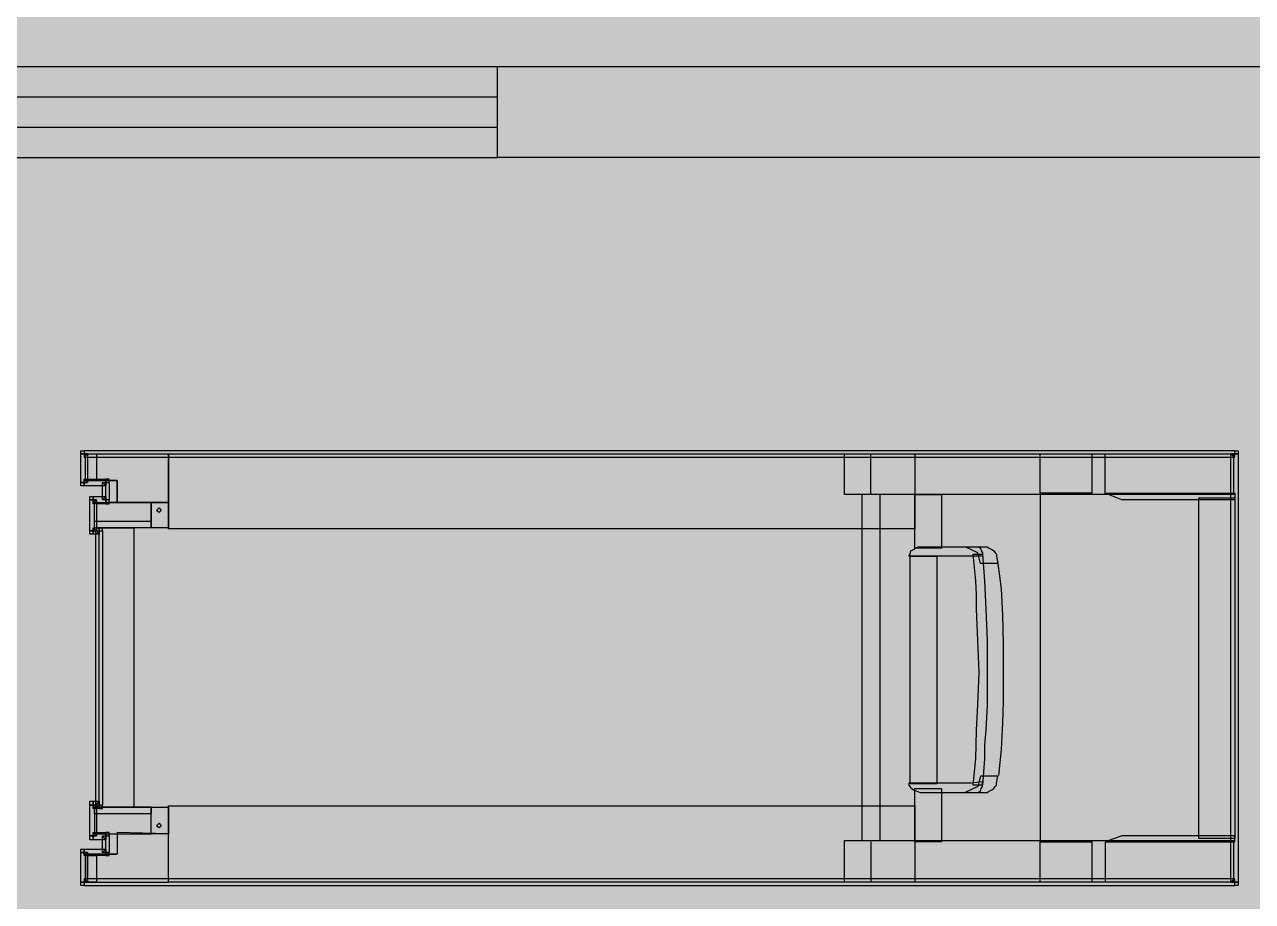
# Model space of a CAD drawing. Header units: centimetres. Extents: x 0 to 1099704, y -139216 to 99734.
# Drawn here: x 909479.4 to 909682.9, y 10668.7 to 10814 of the extents above; entities that cross this region are included whole.
import ezdxf

# ---------------------------------------------------------------- set-up
doc = ezdxf.new("R2010")
doc.units = ezdxf.units.CM
doc.header["$LTSCALE"] = 4
for name, color, linetype in [('0.1', 1, 'Continuous'), ('0.2', 2, 'Continuous'), ('0.4', 4, 'Continuous'), ('0.6', 6, 'Continuous')]:
    doc.layers.add(name, color=color, linetype=linetype)

msp = doc.modelspace()

# ---------------------------------------------------------------- hatches: boundary and pattern name
at = {"layer": '0.2', "true_color": 0x000000}
h = msp.add_hatch(color=18, dxfattribs=at)
h.dxf.hatch_style = 1
h.paths.add_polyline_path([(912810.235, 12513.013), (912285.235, 12513.013), (912285.235, 12498.013), (912420.235, 12498.013), (912420.235, 12138.013), (912410.235, 12138.013), (912410.235, 12123.013), (912420.235, 12123.013), (912435.235, 12123.013), (912435.235, 12283.013), (912445.235, 12283.013), (912445.235, 12298.013), (912435.235, 12298.013), (912435.235, 12498.013), (912795.235, 12498.013), (912795.235, 12443.013), (912810.235, 12443.013)])
h.paths.add_polyline_path([(912810.235, 12298.013), (912810.235, 12353.013), (912795.235, 12353.013), (912795.235, 12298.013), (912565.235, 12298.013), (912565.235, 12283.013), (912795.235, 12283.013), (912795.235, 12148.013), (912810.235, 12148.013)], flags=17)
h.paths.add_polyline_path([(912810.235, 11968.013), (912795.235, 11968.013), (912795.235, 11833.013), (912435.235, 11833.013), (912435.235, 12003.013), (912420.235, 12003.013), (912420.235, 11833.013), (912420.235, 11818.013), (912435.235, 11818.013), (912795.235, 11818.013), (912795.47, 11791.695), (912810.549, 11791.695), (912810.235, 11833.013)])
h.paths.add_polyline_path([(912810.549, 11791.695), (912795.47, 11791.695), (912795.998, 11732.519), (912810.998, 11732.519)])
h.paths.add_polyline_path([(909770.235, 9892.013), (909715.235, 9892.013), (909715.235, 10252.013), (909915.235, 10252.013), (909915.235, 10242.013), (909930.235, 10242.013), (909930.235, 10252.013), (909940.235, 10252.013), (910250.235, 10252.013), (910250.235, 10267.013), (909940.235, 10267.013), (909715.235, 10267.013), (909715.235, 10417.013), (909940.235, 10417.013), (910250.235, 10417.013), (910250.235, 10432.013), (909940.235, 10432.013), (909930.235, 10432.013), (909930.235, 10442.013), (909915.235, 10442.013), (909915.235, 10432.013), (909715.235, 10432.013), (909715.235, 10792.013), (909770.235, 10792.013), (909770.235, 10807.013), (909700.235, 10807.013), (909557.735, 10807.013), (909557.735, 10792.013), (909700.235, 10792.013), (909700.235, 9892.013), (909637.735, 9892.013), (909637.735, 9877.013), (909715.235, 9877.013), (909770.235, 9877.013)])
at = {"layer": '0.4', "true_color": 0xf8f3ec}
h = msp.add_hatch(color=7, dxfattribs=at)
h.dxf.hatch_style = 1
h.paths.add_polyline_path([(917643.755, 6257.497), (917643.755, 15479.046), (896254.948, 15479.046), (896254.948, 6257.497)])
at = {"layer": '0.6'}
h = msp.add_hatch(dxfattribs=at)
h.set_pattern_fill('AR-SAND', color=4, scale=8)
h.set_pattern_definition([(37.5, (221325.4, -35669.3), (-12.80025, 391.53059), [0, -308.864, 0, -345.44, 0, -330.2]), (7.5, (221325.4, -35669.3), (359.61863, 573.4601), [0, -166.624, 0, -278.384, 0, -106.68]), (327.5, (221075.45, -35669.3), (632.7939, 1.14975), [0, -101.6, 0, -365.76, 0, -477.52]), (317.5, (221075.45, -35669.3), (610.84516, 178.34346), [0, -50.8, 0, -239.776, 0, -274.32])])
h.paths.add_polyline_path([(903584.511, 10375.234), (903584.511, 10225.234), (903583.995, 9710.251), (904640.226, 9713.138), (904640.226, 10028.138), (904640.226, 11551.556), (902349.002, 11551.556), (902349.002, 12541.477), (906584.002, 12541.477), (906584.002, 12151.477), (907978.235, 12151.477), (907978.235, 12513.013), (912810.235, 12513.013), (912810.235, 10275.21), (913083.573, 10275.21), (913921.503, 12691.477), (900921.063, 12691.477), (900539.177, 9701.927), (900981.309, 9703.136), (900979.927, 10208.62), (900979.927, 11518.62), (901964.927, 11518.62), (901964.927, 11188.62), (903019.927, 11188.62), (903019.927, 10375.234)])
h.paths.add_polyline_path([(911590.235, 10807.013), (911590.235, 11583.013), (909443.235, 11583.013), (909443.235, 11881.48), (909238.235, 11881.48), (909238.235, 10807.013)], flags=17)
h.paths.add_polyline_path([(908008.235, 10807.013), (908008.235, 11881.48), (906584.002, 11881.48), (906584.002, 11551.556), (905397.002, 11551.556), (905397.002, 11336.556), (905397.002, 10807.013)], flags=17)
h.paths.add_polyline_path([(903464.242, 10805.684), (904140.693, 10805.684), (904140.693, 10928.945), (903464.242, 10928.945)], flags=16)
h.paths.add_polyline_path([(904638.946, 10940.069), (904638.946, 11236.763), (904586.12, 11236.763), (904586.12, 10940.069)], flags=16)
h.paths.add_polyline_path([(910179.898, 11095.816), (910856.349, 11095.816), (910856.349, 11219.078), (910179.898, 11219.078)], flags=16)
h.paths.add_polyline_path([(906482.432, 11164.363), (907158.883, 11164.363), (907158.883, 11287.625), (906482.432, 11287.625)], flags=16)
h.paths.add_polyline_path([(905458.717, 10940.069), (905458.717, 11236.763), (905405.891, 11236.763), (905405.891, 10940.069)], flags=16)

# ---------------------------------------------------------------- linework, layer by layer
at = {"layer": '0.1'}
for p, q in [((909557.735, 10807.013), (909357.735, 10807.013)), ((909357.735, 10792.013), (909557.735, 10792.013))]:
    msp.add_line(p, q, dxfattribs=at)
at = {"layer": '0.2'}
for p, q in [((909557.735, 10802.013), (909357.735, 10802.013)), ((909357.735, 10797.013), (909557.735, 10797.013)), ((909488.665, 10742.842), (909488.665, 10743.393)), ((909488.665, 10743.393), (909489.216, 10743.393)), ((909489.766, 10742.842), (909488.665, 10742.842)), ((909488.665, 10742.842), (909489.766, 10742.842)), ((909488.665, 10738.11), (909488.665, 10742.842)), ((909489.216, 10743.393), (909489.216, 10742.292)), ((909489.216, 10743.393), (909489.216, 10742.292)), ((909581.005, 10743.393), (909489.216, 10743.393)), ((909489.216, 10742.292), (909489.766, 10742.842)), ((909489.436, 10738.44), (909489.436, 10742.842)), ((909489.436, 10742.842), (909503.193, 10742.842)), ((909489.436, 10738.44), (909489.436, 10742.842)), ((909489.436, 10742.842), (909503.193, 10742.842)), ((909489.436, 10742.842), (909491.307, 10742.842)), ((909489.436, 10738.44), (909489.436, 10742.842)), ((909489.436, 10742.842), (909491.307, 10742.842)), ((909489.436, 10738.44), (909489.436, 10742.842)), ((909489.766, 10742.842), (909489.766, 10738.11)), ((909491.307, 10742.842), (909491.307, 10738.44)), ((909491.307, 10742.842), (909491.307, 10738.44)), ((909503.193, 10742.842), (909503.193, 10734.808)), ((909503.193, 10742.842), (909503.193, 10734.808)), ((909503.193, 10742.842), (909626.9, 10742.842)), ((909503.193, 10730.406), (909503.193, 10742.842)), ((909503.193, 10742.842), (909626.9, 10742.842)), ((909503.193, 10730.406), (909503.193, 10742.842)), ((909679.928, 10743.393), (909581.005, 10743.393)), ((909615.233, 10742.842), (909679.708, 10742.842)), ((909615.233, 10736.129), (909615.233, 10742.842)), ((909615.233, 10742.842), (909679.708, 10742.842)), ((909615.233, 10736.129), (909615.233, 10742.842)), ((909619.636, 10736.129), (909619.636, 10742.842)), ((909626.9, 10742.842), (909626.9, 10730.406)), ((909626.9, 10742.842), (909626.9, 10730.406)), ((909647.701, 10742.842), (909656.265, 10742.842)), ((909647.701, 10736.349), (909647.701, 10742.842)), ((909647.701, 10742.842), (909656.265, 10742.842)), ((909647.701, 10736.349), (909647.701, 10742.842)), ((909656.265, 10742.842), (909656.265, 10736.349)), ((909656.265, 10742.842), (909656.265, 10736.349)), ((909658.467, 10736.349), (909658.467, 10742.842)), ((909679.268, 10742.842), (909680.478, 10742.842)), ((909679.268, 10671.842), (909679.268, 10742.842)), ((909680.478, 10742.842), (909679.268, 10742.842)), ((909679.268, 10742.842), (909679.928, 10742.292)), ((909679.708, 10742.842), (909679.708, 10736.129)), ((909679.708, 10742.842), (909679.708, 10736.129)), ((909679.928, 10743.393), (909680.478, 10743.393)), ((909679.928, 10742.292), (909679.928, 10743.393)), ((909679.928, 10742.292), (909679.928, 10743.393)), ((909680.478, 10743.393), (909680.478, 10742.842)), ((909680.478, 10742.842), (909680.478, 10671.842)), ((909489.216, 10742.292), (909581.005, 10742.292)), ((909581.005, 10742.292), (909679.928, 10742.292)), ((909489.216, 10738.66), (909492.848, 10738.66)), ((909489.216, 10737.559), (909489.216, 10738.66)), ((909489.766, 10738.11), (909489.216, 10738.66)), ((909489.216, 10738.66), (909489.216, 10737.559)), ((909492.848, 10738.66), (909492.848, 10737.559)), ((909493.398, 10738.66), (909492.848, 10738.66)), ((909492.848, 10738.66), (909492.848, 10737.559)), ((909493.398, 10738.11), (909493.398, 10738.66)), ((909488.665, 10737.559), (909488.665, 10738.11)), ((909488.665, 10738.11), (909489.766, 10738.11)), ((909489.766, 10738.11), (909488.665, 10738.11)), ((909489.216, 10737.559), (909488.665, 10737.559)), ((909492.848, 10737.559), (909489.216, 10737.559)), ((909494.719, 10738.44), (909489.436, 10738.44)), ((909494.719, 10738.44), (909489.436, 10738.44)), ((909489.436, 10738.44), (909494.609, 10738.44)), ((909491.307, 10738.44), (909489.436, 10738.44)), ((909491.307, 10738.44), (909489.436, 10738.44)), ((909492.297, 10738.11), (909493.398, 10738.11)), ((909492.297, 10735.248), (909492.297, 10738.11)), ((909492.848, 10737.559), (909492.297, 10738.11)), ((909492.297, 10738.11), (909493.398, 10738.11)), ((909492.848, 10738.44), (909494.719, 10738.44)), ((909492.848, 10734.808), (909492.848, 10738.44)), ((909492.848, 10738.44), (909494.719, 10738.44)), ((909492.848, 10734.808), (909492.848, 10738.44)), ((909493.398, 10738.11), (909493.398, 10735.248)), ((909494.719, 10734.808), (909494.719, 10738.44)), ((909494.719, 10734.808), (909494.719, 10738.44)), ((909494.719, 10738.44), (909494.719, 10734.808)), ((909494.719, 10738.44), (909494.719, 10734.808)), ((909490.206, 10735.248), (909490.206, 10735.798)), ((909490.206, 10735.798), (909490.756, 10735.798)), ((909490.206, 10735.248), (909491.307, 10735.248)), ((909490.206, 10730.075), (909490.206, 10735.248)), ((909491.307, 10735.248), (909490.206, 10735.248)), ((909490.756, 10735.798), (909492.848, 10735.798)), ((909490.756, 10734.588), (909490.756, 10735.798)), ((909490.756, 10735.798), (909490.756, 10734.588)), ((909490.756, 10734.588), (909491.307, 10735.248)), ((909492.848, 10734.588), (909490.756, 10734.588)), ((909490.977, 10734.808), (909500.332, 10734.808)), ((909490.977, 10730.626), (909490.977, 10734.808)), ((909490.977, 10734.808), (909500.332, 10734.808)), ((909490.977, 10730.626), (909490.977, 10734.808)), ((909491.307, 10735.248), (909491.307, 10730.075)), ((909492.297, 10735.248), (909492.848, 10735.798)), ((909493.398, 10735.248), (909492.297, 10735.248)), ((909493.398, 10735.248), (909492.297, 10735.248)), ((909492.848, 10735.798), (909492.848, 10734.588)), ((909492.848, 10735.798), (909492.848, 10734.588)), ((909494.719, 10734.808), (909492.848, 10734.808)), ((909494.719, 10734.808), (909492.848, 10734.808)), ((909492.848, 10734.588), (909493.398, 10734.588)), ((909493.398, 10734.588), (909493.398, 10735.248)), ((909503.193, 10734.808), (909494.719, 10734.808)), ((909503.193, 10734.808), (909494.719, 10734.808)), ((909500.332, 10734.808), (909500.332, 10730.626)), ((909500.332, 10734.808), (909500.332, 10730.626)), ((909500.332, 10734.808), (909503.193, 10734.808)), ((909500.332, 10730.626), (909500.332, 10734.808)), ((909500.332, 10734.808), (909503.193, 10734.808)), ((909500.332, 10730.626), (909500.332, 10734.808)), ((909503.193, 10734.808), (909503.193, 10730.626)), ((909503.193, 10734.808), (909503.193, 10730.626)), ((909679.708, 10736.129), (909615.233, 10736.129)), ((909679.708, 10736.129), (909615.233, 10736.129)), ((909621.176, 10736.129), (909618.095, 10736.129)), ((909618.095, 10736.129), (909618.095, 10678.776)), ((909621.176, 10736.129), (909618.095, 10736.129)), ((909618.095, 10736.129), (909618.095, 10678.776)), ((909621.176, 10678.776), (909621.176, 10736.129)), ((909621.176, 10678.776), (909621.176, 10736.129)), ((909626.9, 10736.129), (909631.302, 10736.129)), ((909626.9, 10727.214), (909626.9, 10736.129)), ((909626.9, 10736.129), (909631.302, 10736.129)), ((909626.9, 10727.214), (909626.9, 10736.129)), ((909631.302, 10736.129), (909631.302, 10727.214)), ((909631.302, 10736.129), (909631.302, 10727.214)), ((909647.701, 10736.349), (909647.701, 10678.556)), ((909656.265, 10736.349), (909647.701, 10736.349)), ((909656.265, 10736.349), (909647.701, 10736.349)), ((909658.467, 10736.349), (909679.928, 10736.349)), ((909661.218, 10735.248), (909658.467, 10736.349)), ((909658.467, 10736.349), (909679.928, 10736.349)), ((909661.218, 10735.248), (909658.467, 10736.349)), ((909679.928, 10735.248), (909661.218, 10735.248)), ((909679.928, 10735.248), (909661.218, 10735.248)), ((909673.985, 10735.578), (909679.928, 10735.578)), ((909673.985, 10679.106), (909673.985, 10735.578)), ((909673.985, 10735.578), (909679.928, 10735.578)), ((909673.985, 10679.106), (909673.985, 10735.578)), ((909679.928, 10736.349), (909679.928, 10735.248)), ((909679.928, 10736.349), (909679.928, 10735.248)), ((909679.928, 10735.578), (909679.928, 10679.106)), ((909679.928, 10735.578), (909679.928, 10679.106)), ((909501.212, 10733.487), (909501.652, 10733.927)), ((909501.212, 10733.487), (909501.652, 10733.927)), ((909501.652, 10733.157), (909501.212, 10733.487)), ((909501.652, 10733.157), (909501.212, 10733.487)), ((909501.652, 10733.927), (909501.982, 10733.487)), ((909501.652, 10733.927), (909501.982, 10733.487)), ((909501.982, 10733.487), (909501.652, 10733.157)), ((909501.982, 10733.487), (909501.652, 10733.157)), ((909490.756, 10730.626), (909491.747, 10730.626)), ((909490.756, 10729.525), (909490.756, 10730.626)), ((909491.307, 10730.075), (909490.756, 10730.626)), ((909490.756, 10730.626), (909490.756, 10729.525)), ((909490.977, 10731.726), (909500.332, 10731.726)), ((909490.977, 10730.626), (909490.977, 10731.726)), ((909490.977, 10731.726), (909500.332, 10731.726)), ((909490.977, 10730.626), (909490.977, 10731.726)), ((909500.332, 10730.626), (909490.977, 10730.626)), ((909500.332, 10730.626), (909490.977, 10730.626)), ((909500.332, 10730.626), (909490.977, 10730.626)), ((909500.332, 10730.626), (909490.977, 10730.626)), ((909491.747, 10730.626), (909497.47, 10730.626)), ((909491.747, 10684.279), (909491.747, 10730.626)), ((909491.747, 10730.626), (909491.747, 10729.525)), ((909492.297, 10730.626), (909491.747, 10730.626)), ((909491.747, 10730.626), (909491.747, 10729.525)), ((909492.297, 10730.075), (909492.297, 10730.626)), ((909497.47, 10730.626), (909497.47, 10684.279)), ((909500.332, 10731.726), (909500.332, 10730.626)), ((909500.332, 10731.726), (909500.332, 10730.626)), ((909503.193, 10730.626), (909500.332, 10730.626)), ((909503.193, 10730.626), (909500.332, 10730.626)), ((909626.9, 10730.406), (909503.193, 10730.406)), ((909626.9, 10730.406), (909503.193, 10730.406)), ((909491.307, 10730.075), (909490.206, 10730.075)), ((909490.206, 10729.525), (909490.206, 10730.075)), ((909490.206, 10730.075), (909491.307, 10730.075)), ((909490.756, 10729.525), (909490.206, 10729.525)), ((909491.747, 10729.525), (909490.756, 10729.525)), ((909491.197, 10730.075), (909492.297, 10730.075)), ((909491.197, 10684.609), (909491.197, 10730.075)), ((909491.747, 10729.525), (909491.197, 10730.075)), ((909491.197, 10730.075), (909492.297, 10730.075)), ((909492.297, 10730.075), (909492.297, 10684.609)), ((909626.129, 10726.223), (909626.239, 10726.774)), ((909626.129, 10726.223), (909626.239, 10726.774)), ((909626.239, 10726.774), (909626.679, 10726.994)), ((909626.239, 10726.774), (909626.679, 10726.994)), ((909626.679, 10726.994), (909627.01, 10727.214)), ((909626.679, 10726.994), (909627.01, 10727.214)), ((909631.302, 10727.214), (909626.9, 10727.214)), ((909631.302, 10727.214), (909626.9, 10727.214)), ((909627.01, 10727.214), (909627.45, 10727.434)), ((909627.01, 10727.214), (909627.45, 10727.434)), ((909627.45, 10727.434), (909627.78, 10727.434)), ((909627.45, 10727.434), (909627.78, 10727.434)), ((909627.78, 10727.434), (909637.135, 10727.434)), ((909627.78, 10727.434), (909637.135, 10727.434)), ((909635.264, 10727.434), (909638.896, 10727.434)), ((909637.355, 10726.443), (909635.264, 10727.434)), ((909635.264, 10727.434), (909638.896, 10727.434)), ((909637.355, 10726.443), (909635.264, 10727.434)), ((909637.135, 10727.434), (909637.355, 10727.434)), ((909637.135, 10727.434), (909637.355, 10727.434)), ((909637.355, 10727.434), (909637.795, 10727.214)), ((909637.355, 10727.434), (909637.795, 10727.214)), ((909637.795, 10724.682), (909637.355, 10726.443)), ((909637.795, 10724.682), (909637.355, 10726.443)), ((909637.795, 10727.214), (909637.905, 10726.774)), ((909637.795, 10727.214), (909637.905, 10726.774)), ((909637.905, 10726.774), (909638.126, 10726.443)), ((909637.905, 10726.774), (909638.126, 10726.443)), ((909638.126, 10726.443), (909638.126, 10726.003)), ((909638.126, 10726.443), (909638.126, 10726.003)), ((909638.896, 10727.434), (909639.226, 10727.214)), ((909638.896, 10727.434), (909639.226, 10727.214)), ((909639.226, 10727.214), (909639.666, 10726.994)), ((909639.226, 10727.214), (909639.666, 10726.994)), ((909639.666, 10726.994), (909639.997, 10726.774)), ((909639.666, 10726.994), (909639.997, 10726.774)), ((909639.997, 10726.774), (909640.217, 10726.443)), ((909639.997, 10726.774), (909640.217, 10726.443)), ((909640.217, 10726.443), (909640.437, 10726.223)), ((909640.217, 10726.443), (909640.437, 10726.223)), ((909625.909, 10725.893), (909626.129, 10726.223)), ((909625.909, 10725.893), (909626.129, 10726.223)), ((909636.255, 10725.893), (909625.909, 10725.893)), ((909636.255, 10725.893), (909625.909, 10725.893)), ((909626.129, 10725.893), (909630.531, 10725.893)), ((909626.129, 10688.131), (909626.129, 10725.893)), ((909626.129, 10725.893), (909630.531, 10725.893)), ((909626.129, 10688.131), (909626.129, 10725.893)), ((909630.531, 10725.893), (909630.531, 10688.131)), ((909630.531, 10725.893), (909630.531, 10688.131)), ((909638.126, 10725.893), (909636.255, 10725.893)), ((909638.126, 10725.893), (909636.255, 10725.893)), ((909637.025, 10721.821), (909636.585, 10726.223)), ((909636.585, 10726.223), (909638.126, 10726.223)), ((909637.025, 10721.821), (909636.585, 10726.223)), ((909636.585, 10726.223), (909638.126, 10726.223)), ((909640.657, 10724.682), (909637.795, 10724.682)), ((909640.657, 10724.682), (909637.795, 10724.682)), ((909638.126, 10726.223), (909638.456, 10721.821)), ((909638.126, 10726.223), (909638.456, 10721.821)), ((909638.126, 10726.003), (909638.126, 10725.893)), ((909638.126, 10726.003), (909638.126, 10725.893)), ((909640.437, 10726.223), (909640.437, 10725.893)), ((909640.437, 10726.223), (909640.437, 10725.893)), ((909640.437, 10725.893), (909640.657, 10724.682)), ((909640.437, 10725.893), (909640.657, 10724.682)), ((909640.657, 10724.682), (909641.207, 10720.5)), ((909637.135, 10719.51), (909637.025, 10721.821)), ((909637.135, 10719.51), (909637.025, 10721.821)), ((909638.456, 10721.821), (909638.676, 10717.088)), ((909638.456, 10721.821), (909638.676, 10717.088)), ((909641.207, 10720.5), (909641.427, 10716.098)), ((909637.135, 10717.088), (909637.135, 10719.51)), ((909637.135, 10717.088), (909637.135, 10719.51)), ((909637.355, 10711.916), (909637.135, 10717.088)), ((909637.355, 10711.916), (909637.135, 10717.088)), ((909638.676, 10717.088), (909638.896, 10711.916)), ((909638.676, 10717.088), (909638.896, 10711.916)), ((909641.427, 10716.098), (909641.537, 10711.365)), ((909637.575, 10706.633), (909637.355, 10711.916)), ((909637.575, 10706.633), (909637.355, 10711.916)), ((909638.896, 10711.916), (909638.896, 10706.633)), ((909638.896, 10711.916), (909638.896, 10706.633)), ((909641.537, 10711.365), (909641.537, 10706.633)), ((909637.355, 10701.24), (909637.575, 10706.633)), ((909637.355, 10701.24), (909637.575, 10706.633)), ((909638.896, 10706.633), (909638.896, 10701.24)), ((909638.896, 10706.633), (909638.896, 10701.24)), ((909641.537, 10706.633), (909641.537, 10701.79)), ((909637.135, 10697.046), (909637.355, 10701.24)), ((909637.135, 10697.046), (909637.355, 10701.24)), ((909638.896, 10701.24), (909638.676, 10697.046)), ((909638.896, 10701.24), (909638.676, 10697.046)), ((909641.537, 10701.79), (909641.427, 10698.256)), ((909641.427, 10698.256), (909641.207, 10693.854)), ((909637.025, 10692.313), (909637.135, 10697.046)), ((909637.025, 10692.313), (909637.135, 10697.046)), ((909638.676, 10697.046), (909638.456, 10694.624)), ((909638.676, 10697.046), (909638.456, 10694.624)), ((909638.456, 10694.624), (909638.456, 10692.313)), ((909638.456, 10694.624), (909638.456, 10692.313)), ((909641.207, 10693.854), (909640.767, 10689.562)), ((909636.585, 10687.911), (909637.025, 10692.313)), ((909636.585, 10687.911), (909637.025, 10692.313)), ((909638.456, 10692.313), (909638.126, 10687.911)), ((909638.456, 10692.313), (909638.126, 10687.911)), ((909636.255, 10688.241), (909625.909, 10688.241)), ((909625.909, 10688.241), (909625.909, 10687.911)), ((909636.255, 10688.241), (909625.909, 10688.241)), ((909625.909, 10688.241), (909625.909, 10687.911)), ((909625.909, 10687.911), (909626.239, 10687.471)), ((909625.909, 10687.911), (909626.239, 10687.471)), ((909630.531, 10688.131), (909626.129, 10688.131)), ((909630.531, 10688.131), (909626.129, 10688.131)), ((909637.355, 10687.691), (909635.264, 10686.7)), ((909637.355, 10687.691), (909635.264, 10686.7)), ((909638.126, 10688.461), (909636.255, 10688.241)), ((909638.126, 10688.461), (909636.255, 10688.241)), ((909638.126, 10687.911), (909636.585, 10687.911)), ((909638.126, 10687.911), (909636.585, 10687.911)), ((909637.795, 10689.452), (909637.355, 10687.691)), ((909637.795, 10689.452), (909637.355, 10687.691)), ((909640.657, 10689.452), (909637.795, 10689.452)), ((909640.657, 10689.452), (909637.795, 10689.452)), ((909637.905, 10687.361), (909638.126, 10687.691)), ((909637.905, 10687.361), (909638.126, 10687.691)), ((909638.126, 10688.131), (909638.126, 10688.461)), ((909638.126, 10688.131), (909638.126, 10688.461)), ((909638.126, 10687.691), (909638.126, 10688.131)), ((909638.126, 10687.691), (909638.126, 10688.131)), ((909639.997, 10687.361), (909640.217, 10687.691)), ((909639.997, 10687.361), (909640.217, 10687.691)), ((909640.217, 10687.691), (909640.437, 10687.911)), ((909640.217, 10687.691), (909640.437, 10687.911)), ((909640.437, 10688.241), (909640.657, 10689.452)), ((909640.437, 10688.241), (909640.657, 10689.452)), ((909640.437, 10687.911), (909640.437, 10688.241)), ((909640.437, 10687.911), (909640.437, 10688.241)), ((909626.239, 10687.471), (909626.679, 10687.14)), ((909626.239, 10687.471), (909626.679, 10687.14)), ((909626.679, 10687.14), (909627.23, 10686.92)), ((909626.679, 10687.14), (909627.23, 10686.92)), ((909626.9, 10687.361), (909631.302, 10687.361)), ((909626.9, 10678.556), (909626.9, 10687.361)), ((909626.9, 10687.361), (909631.302, 10687.361)), ((909626.9, 10678.556), (909626.9, 10687.361)), ((909627.23, 10686.92), (909627.78, 10686.7)), ((909627.23, 10686.92), (909627.78, 10686.7)), ((909627.78, 10686.7), (909637.135, 10686.7)), ((909627.78, 10686.7), (909637.135, 10686.7)), ((909631.302, 10687.361), (909631.302, 10678.556)), ((909631.302, 10687.361), (909631.302, 10678.556)), ((909635.264, 10686.7), (909638.896, 10686.7)), ((909635.264, 10686.7), (909638.896, 10686.7)), ((909637.135, 10686.7), (909637.355, 10686.7)), ((909637.135, 10686.7), (909637.355, 10686.7)), ((909637.355, 10686.7), (909637.795, 10686.92)), ((909637.355, 10686.7), (909637.795, 10686.92)), ((909637.795, 10686.92), (909637.905, 10687.361)), ((909637.795, 10686.92), (909637.905, 10687.361)), ((909638.896, 10686.7), (909639.226, 10686.92)), ((909638.896, 10686.7), (909639.226, 10686.92)), ((909639.226, 10686.92), (909639.666, 10687.14)), ((909639.226, 10686.92), (909639.666, 10687.14)), ((909639.666, 10687.14), (909639.997, 10687.361)), ((909639.666, 10687.14), (909639.997, 10687.361)), ((909490.206, 10684.609), (909490.206, 10685.269)), ((909490.206, 10685.269), (909490.756, 10685.269)), ((909491.307, 10684.609), (909490.206, 10684.609)), ((909490.206, 10684.609), (909491.307, 10684.609)), ((909490.206, 10679.546), (909490.206, 10684.609)), ((909490.756, 10685.269), (909491.747, 10685.269)), ((909490.756, 10684.059), (909490.756, 10685.269)), ((909490.756, 10685.269), (909490.756, 10684.059)), ((909490.756, 10684.059), (909491.307, 10684.609)), ((909491.747, 10684.059), (909490.756, 10684.059)), ((909500.332, 10684.279), (909490.977, 10684.279)), ((909490.977, 10684.279), (909490.977, 10679.877)), ((909500.332, 10684.279), (909490.977, 10684.279)), ((909490.977, 10684.279), (909490.977, 10679.877)), ((909490.977, 10684.279), (909500.332, 10684.279)), ((909490.977, 10683.178), (909490.977, 10684.279)), ((909490.977, 10684.279), (909500.332, 10684.279)), ((909490.977, 10683.178), (909490.977, 10684.279)), ((909491.197, 10684.609), (909491.747, 10685.269)), ((909492.297, 10684.609), (909491.197, 10684.609)), ((909492.297, 10684.609), (909491.197, 10684.609)), ((909491.307, 10684.609), (909491.307, 10679.546)), ((909491.747, 10685.269), (909491.747, 10684.059)), ((909491.747, 10685.269), (909491.747, 10684.059)), ((909497.47, 10684.279), (909491.747, 10684.279)), ((909491.747, 10684.059), (909492.297, 10684.059)), ((909492.297, 10684.059), (909492.297, 10684.609)), ((909500.332, 10679.877), (909500.332, 10684.279)), ((909500.332, 10679.877), (909500.332, 10684.279)), ((909500.332, 10684.279), (909500.332, 10683.178)), ((909500.332, 10684.279), (909500.332, 10683.178)), ((909500.332, 10684.279), (909503.193, 10684.279)), ((909500.332, 10679.877), (909500.332, 10684.279)), ((909500.332, 10684.279), (909503.193, 10684.279)), ((909500.332, 10679.877), (909500.332, 10684.279)), ((909503.193, 10684.499), (909626.9, 10684.499)), ((909503.193, 10671.842), (909503.193, 10684.499)), ((909503.193, 10684.499), (909626.9, 10684.499)), ((909503.193, 10671.842), (909503.193, 10684.499)), ((909503.193, 10684.279), (909503.193, 10679.877)), ((909503.193, 10684.279), (909503.193, 10679.877)), ((909626.9, 10684.499), (909626.9, 10671.842)), ((909626.9, 10684.499), (909626.9, 10671.842)), ((909500.332, 10683.178), (909490.977, 10683.178)), ((909500.332, 10683.178), (909490.977, 10683.178)), ((909501.212, 10681.197), (909501.652, 10681.637)), ((909501.212, 10681.197), (909501.652, 10681.637)), ((909501.652, 10681.637), (909501.982, 10681.197)), ((909501.652, 10681.637), (909501.982, 10681.197)), ((909490.206, 10678.886), (909490.206, 10679.546)), ((909490.206, 10679.546), (909491.307, 10679.546)), ((909491.307, 10679.546), (909490.206, 10679.546)), ((909490.756, 10680.097), (909492.848, 10680.097)), ((909490.756, 10678.886), (909490.756, 10680.097)), ((909491.307, 10679.546), (909490.756, 10680.097)), ((909490.756, 10680.097), (909490.756, 10678.886)), ((909490.977, 10679.877), (909500.332, 10679.877)), ((909490.977, 10679.877), (909500.332, 10679.877)), ((909492.297, 10679.546), (909493.398, 10679.546)), ((909492.297, 10676.795), (909492.297, 10679.546)), ((909492.848, 10678.886), (909492.297, 10679.546)), ((909492.297, 10679.546), (909493.398, 10679.546)), ((909492.848, 10680.097), (909492.848, 10678.886)), ((909493.398, 10680.097), (909492.848, 10680.097)), ((909492.848, 10680.097), (909492.848, 10678.886)), ((909492.848, 10679.877), (909494.719, 10679.877)), ((909492.848, 10676.465), (909492.848, 10679.877)), ((909492.848, 10679.877), (909494.719, 10679.877)), ((909492.848, 10676.465), (909492.848, 10679.877)), ((909493.398, 10679.546), (909493.398, 10680.097)), ((909493.398, 10679.546), (909493.398, 10676.795)), ((909494.719, 10680.097), (909494.719, 10676.465)), ((909503.193, 10679.877), (909494.719, 10680.097)), ((909494.719, 10680.097), (909494.719, 10676.465)), ((909503.193, 10679.877), (909494.719, 10680.097)), ((909494.719, 10679.877), (909494.719, 10676.465)), ((909494.719, 10679.877), (909494.719, 10676.465)), ((909503.193, 10679.877), (909500.332, 10679.877)), ((909503.193, 10679.877), (909500.332, 10679.877)), ((909501.652, 10680.867), (909501.212, 10681.197)), ((909501.652, 10680.867), (909501.212, 10681.197)), ((909501.982, 10681.197), (909501.652, 10680.867)), ((909501.982, 10681.197), (909501.652, 10680.867)), ((909503.193, 10671.842), (909503.193, 10679.877)), ((909503.193, 10671.842), (909503.193, 10679.877)), ((909661.218, 10679.546), (909658.467, 10678.556)), ((909661.218, 10679.546), (909658.467, 10678.556)), ((909679.928, 10679.546), (909661.218, 10679.546)), ((909679.928, 10679.546), (909661.218, 10679.546)), ((909679.928, 10678.556), (909679.928, 10679.546)), ((909679.928, 10678.556), (909679.928, 10679.546)), ((909490.756, 10678.886), (909490.206, 10678.886)), ((909492.848, 10678.886), (909490.756, 10678.886)), ((909615.233, 10678.776), (909679.708, 10678.776)), ((909615.233, 10671.842), (909615.233, 10678.776)), ((909615.233, 10678.776), (909679.708, 10678.776)), ((909615.233, 10671.842), (909615.233, 10678.776)), ((909618.095, 10678.776), (909621.176, 10678.776)), ((909618.095, 10678.776), (909621.176, 10678.776)), ((909619.636, 10678.556), (909619.636, 10671.842)), ((909631.302, 10678.556), (909626.9, 10678.556)), ((909631.302, 10678.556), (909626.9, 10678.556)), ((909647.701, 10678.556), (909656.265, 10678.556)), ((909647.701, 10671.842), (909647.701, 10678.556)), ((909647.701, 10678.556), (909656.265, 10678.556)), ((909647.701, 10671.842), (909647.701, 10678.556)), ((909656.265, 10678.556), (909656.265, 10671.842)), ((909656.265, 10678.556), (909656.265, 10671.842)), ((909658.467, 10678.556), (909658.467, 10671.842)), ((909658.467, 10678.556), (909679.928, 10678.556)), ((909658.467, 10678.556), (909679.928, 10678.556)), ((909679.928, 10679.106), (909673.985, 10679.106)), ((909679.928, 10679.106), (909673.985, 10679.106)), ((909679.708, 10678.776), (909679.708, 10671.842)), ((909679.708, 10678.776), (909679.708, 10671.842)), ((909488.665, 10676.795), (909488.665, 10677.345)), ((909488.665, 10677.345), (909489.216, 10677.345)), ((909488.665, 10676.795), (909489.766, 10676.795)), ((909488.665, 10671.842), (909488.665, 10676.795)), ((909489.766, 10676.795), (909488.665, 10676.795)), ((909489.216, 10677.345), (909492.848, 10677.345)), ((909489.216, 10676.245), (909489.216, 10677.345)), ((909489.216, 10677.345), (909489.216, 10676.245)), ((909489.216, 10676.245), (909489.766, 10676.795)), ((909492.848, 10676.245), (909489.216, 10676.245)), ((909494.719, 10676.465), (909489.436, 10676.465)), ((909489.436, 10676.465), (909489.436, 10671.842)), ((909494.719, 10676.465), (909489.436, 10676.465)), ((909489.436, 10676.465), (909489.436, 10671.842)), ((909489.436, 10676.465), (909494.609, 10676.465)), ((909489.436, 10676.245), (909491.307, 10676.245)), ((909489.436, 10671.842), (909489.436, 10676.245)), ((909489.436, 10676.245), (909491.307, 10676.245)), ((909489.436, 10671.842), (909489.436, 10676.245)), ((909489.766, 10676.795), (909489.766, 10671.842)), ((909491.307, 10676.245), (909491.307, 10671.842)), ((909491.307, 10676.245), (909491.307, 10671.842)), ((909492.297, 10676.795), (909492.848, 10677.345)), ((909493.398, 10676.795), (909492.297, 10676.795)), ((909493.398, 10676.795), (909492.297, 10676.795)), ((909492.848, 10677.345), (909492.848, 10676.245)), ((909492.848, 10677.345), (909492.848, 10676.245)), ((909494.719, 10676.465), (909492.848, 10676.465)), ((909494.719, 10676.465), (909492.848, 10676.465)), ((909492.848, 10676.245), (909493.398, 10676.245)), ((909493.398, 10676.245), (909493.398, 10676.795)), ((909489.766, 10671.842), (909488.665, 10671.842)), ((909488.665, 10671.292), (909488.665, 10671.842)), ((909488.665, 10671.842), (909489.766, 10671.842)), ((909489.766, 10671.842), (909489.216, 10672.393)), ((909489.216, 10672.393), (909489.216, 10671.292)), ((909581.005, 10672.393), (909489.216, 10672.393)), ((909489.216, 10672.393), (909489.216, 10671.292)), ((909489.436, 10671.842), (909503.193, 10671.842)), ((909489.436, 10671.842), (909503.193, 10671.842)), ((909491.307, 10671.842), (909489.436, 10671.842)), ((909491.307, 10671.842), (909489.436, 10671.842)), ((909626.9, 10671.842), (909503.193, 10671.842)), ((909626.9, 10671.842), (909503.193, 10671.842)), ((909679.928, 10672.393), (909581.005, 10672.393)), ((909679.708, 10671.842), (909615.233, 10671.842)), ((909679.708, 10671.842), (909615.233, 10671.842)), ((909656.265, 10671.842), (909647.701, 10671.842)), ((909656.265, 10671.842), (909647.701, 10671.842)), ((909679.928, 10672.393), (909679.268, 10671.842)), ((909680.478, 10671.842), (909679.268, 10671.842)), ((909679.268, 10671.842), (909680.478, 10671.842)), ((909679.928, 10671.292), (909679.928, 10672.393)), ((909679.928, 10671.292), (909679.928, 10672.393)), ((909680.478, 10671.842), (909680.478, 10671.292)), ((909489.216, 10671.292), (909488.665, 10671.292)), ((909489.216, 10671.292), (909581.005, 10671.292)), ((909581.005, 10671.292), (909679.928, 10671.292)), ((909680.478, 10671.292), (909679.928, 10671.292))]:
    msp.add_line(p, q, dxfattribs=at)
at = {"layer": '0.6'}
msp.add_line((909557.735, 10792.013), (909557.735, 10807.013), dxfattribs=at)
for points in [[(909715.235, 10807.013), (909557.735, 10807.013)], [(909637.735, 9892.013), (909700.235, 9892.013), (909700.235, 10792.013), (909557.735, 10792.013)]]:
    msp.add_lwpolyline(points, dxfattribs=at)

doc.saveas('drawing.dxf')
